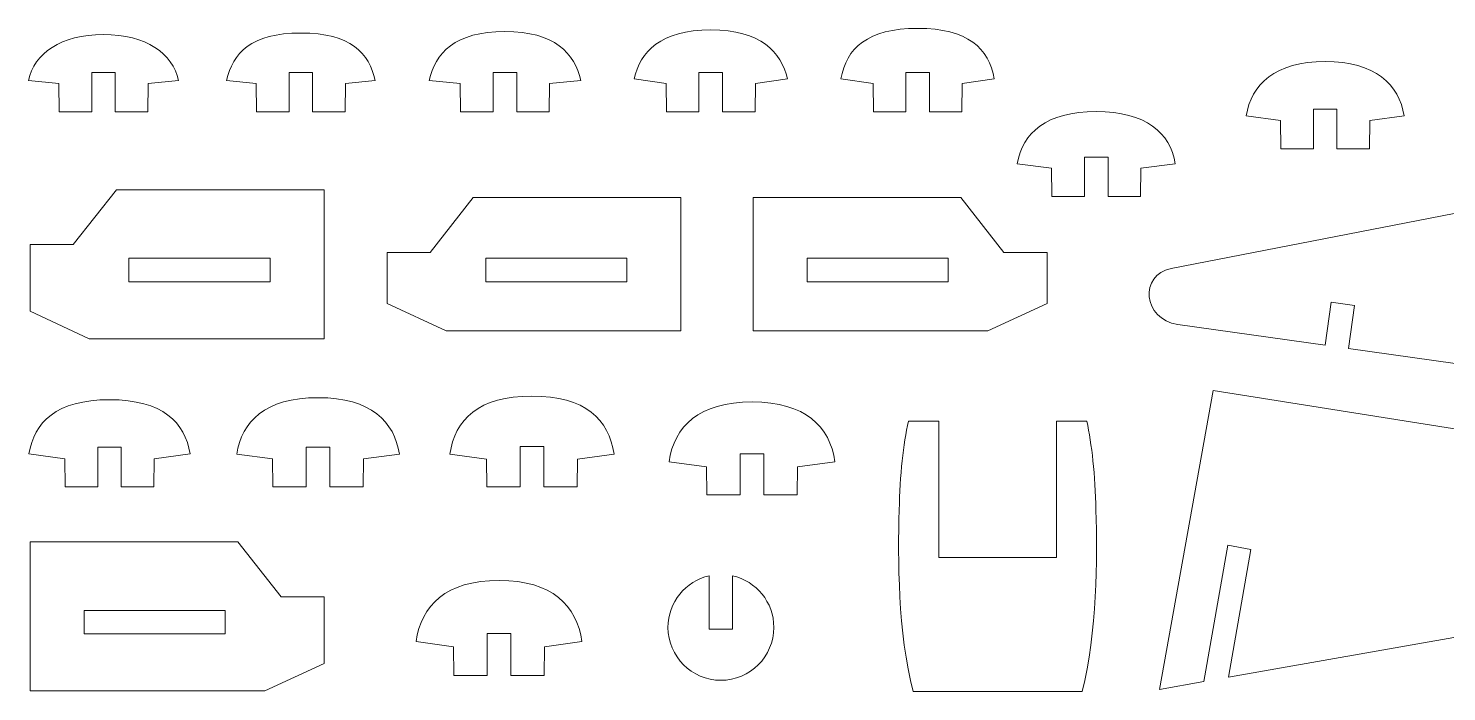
# Model space of a CAD drawing. Header units: millimetres. Extents: x -244 to 244, y -307 to 308.
# Drawn here: x -243.2 to -1.4, y -307.3 to -194.3 of the extents above; entities that cross this region are included whole.
import ezdxf

# ---------------------------------------------------------------- set-up
doc = ezdxf.new("R2010")
doc.units = ezdxf.units.MM
doc.header["$MEASUREMENT"] = 0
doc.layers.add('layer 1', color=7, linetype='Continuous')

msp = doc.modelspace()

# ---------------------------------------------------------------- linework, layer by layer
at = {"layer": 'layer 1', "lineweight": 9}
for points, knots in [([(-230.4069, -195.365), (-237.7296, -195.365), (-242.1744, -198.5313), (-243.2063, -203.186), (-243.2063, -203.186), (-243.2063, -203.186), (-238.0133, -203.7047), (-238.0133, -203.7047), (-238.0133, -203.7047), (-238.0133, -203.7047), (-237.9565, -208.5364), (-237.9565, -208.5364), (-237.9565, -208.5364), (-237.9565, -208.5364), (-232.4112, -208.5364), (-232.4112, -208.5364), (-232.4112, -208.5364), (-232.4112, -208.5364), (-232.4112, -201.7884), (-232.4112, -201.7884), (-232.4112, -201.7884), (-232.4112, -201.7884), (-228.4028, -201.7884), (-228.4028, -201.7884), (-228.4028, -201.7884), (-228.4028, -201.7884), (-228.4028, -208.5364), (-228.4028, -208.5364), (-228.4028, -208.5364), (-228.4028, -208.5364), (-222.8576, -208.5364), (-222.8576, -208.5364), (-222.8576, -208.5364), (-222.8576, -208.5364), (-222.8007, -203.7047), (-222.8007, -203.7047), (-222.8007, -203.7047), (-222.8007, -203.7047), (-217.6078, -203.186), (-217.6078, -203.186), (-217.6078, -203.186), (-218.6398, -198.5313), (-223.0844, -195.365), (-230.4069, -195.365)], [0, 0, 0, 0, 0.08333333, 0.08333333, 0.08333333, 0.08333333, 0.16666667, 0.16666667, 0.16666667, 0.16666667, 0.25, 0.25, 0.25, 0.25, 0.33333333, 0.33333333, 0.33333333, 0.33333333, 0.41666667, 0.41666667, 0.41666667, 0.41666667, 0.5, 0.5, 0.5, 0.5, 0.58333333, 0.58333333, 0.58333333, 0.58333333, 0.66666667, 0.66666667, 0.66666667, 0.66666667, 0.75, 0.75, 0.75, 0.75, 0.83333333, 0.83333333, 0.83333333, 0.83333333, 1, 1, 1, 1]), ([(-196.7517, -195.0978), (-205.2635, -195.0978), (-208.3853, -198.5313), (-209.4175, -203.186), (-209.4175, -203.186), (-209.4175, -203.186), (-204.3583, -203.7047), (-204.3583, -203.7047), (-204.3583, -203.7047), (-204.3583, -203.7047), (-204.3012, -208.5364), (-204.3012, -208.5364), (-204.3012, -208.5364), (-204.3012, -208.5364), (-198.756, -208.5364), (-198.756, -208.5364), (-198.756, -208.5364), (-198.756, -208.5364), (-198.756, -201.7884), (-198.756, -201.7884), (-198.756, -201.7884), (-198.756, -201.7884), (-194.7475, -201.7884), (-194.7475, -201.7884), (-194.7475, -201.7884), (-194.7475, -201.7884), (-194.7475, -208.5364), (-194.7475, -208.5364), (-194.7475, -208.5364), (-194.7475, -208.5364), (-189.2023, -208.5364), (-189.2023, -208.5364), (-189.2023, -208.5364), (-189.2023, -208.5364), (-189.1453, -203.7047), (-189.1453, -203.7047), (-189.1453, -203.7047), (-189.1453, -203.7047), (-184.0863, -203.186), (-184.0863, -203.186), (-184.0863, -203.186), (-185.1184, -198.5313), (-188.2399, -195.0978), (-196.7517, -195.0978)], [0, 0, 0, 0, 0.08333333, 0.08333333, 0.08333333, 0.08333333, 0.16666667, 0.16666667, 0.16666667, 0.16666667, 0.25, 0.25, 0.25, 0.25, 0.33333333, 0.33333333, 0.33333333, 0.33333333, 0.41666667, 0.41666667, 0.41666667, 0.41666667, 0.5, 0.5, 0.5, 0.5, 0.58333333, 0.58333333, 0.58333333, 0.58333333, 0.66666667, 0.66666667, 0.66666667, 0.66666667, 0.75, 0.75, 0.75, 0.75, 0.83333333, 0.83333333, 0.83333333, 0.83333333, 1, 1, 1, 1]), ([(-161.9712, -194.8305), (-170.4835, -194.8305), (-173.8724, -198.5313), (-174.9043, -203.186), (-174.9043, -203.186), (-174.9043, -203.186), (-169.5775, -203.7047), (-169.5775, -203.7047), (-169.5775, -203.7047), (-169.5775, -203.7047), (-169.5211, -208.5364), (-169.5211, -208.5364), (-169.5211, -208.5364), (-169.5211, -208.5364), (-163.9754, -208.5364), (-163.9754, -208.5364), (-163.9754, -208.5364), (-163.9754, -208.5364), (-163.9754, -201.7884), (-163.9754, -201.7884), (-163.9754, -201.7884), (-163.9754, -201.7884), (-159.9669, -201.7884), (-159.9669, -201.7884), (-159.9669, -201.7884), (-159.9669, -201.7884), (-159.9669, -208.5364), (-159.9669, -208.5364), (-159.9669, -208.5364), (-159.9669, -208.5364), (-154.4217, -208.5364), (-154.4217, -208.5364), (-154.4217, -208.5364), (-154.4217, -208.5364), (-154.3653, -203.7047), (-154.3653, -203.7047), (-154.3653, -203.7047), (-154.3653, -203.7047), (-149.0385, -203.186), (-149.0385, -203.186), (-149.0385, -203.186), (-150.0705, -198.5313), (-153.4594, -194.8305), (-161.9712, -194.8305)], [0, 0, 0, 0, 0.08333333, 0.08333333, 0.08333333, 0.08333333, 0.16666667, 0.16666667, 0.16666667, 0.16666667, 0.25, 0.25, 0.25, 0.25, 0.33333333, 0.33333333, 0.33333333, 0.33333333, 0.41666667, 0.41666667, 0.41666667, 0.41666667, 0.5, 0.5, 0.5, 0.5, 0.58333333, 0.58333333, 0.58333333, 0.58333333, 0.66666667, 0.66666667, 0.66666667, 0.66666667, 0.75, 0.75, 0.75, 0.75, 0.83333333, 0.83333333, 0.83333333, 0.83333333, 1, 1, 1, 1]), ([(-126.8932, -194.5632), (-135.4055, -194.5632), (-138.928, -198.264), (-139.9595, -202.9188), (-139.9595, -202.9188), (-139.9595, -202.9188), (-134.4996, -203.7047), (-134.4996, -203.7047), (-134.4996, -203.7047), (-134.4996, -203.7047), (-134.4427, -208.5364), (-134.4427, -208.5364), (-134.4427, -208.5364), (-134.4427, -208.5364), (-128.8975, -208.5364), (-128.8975, -208.5364), (-128.8975, -208.5364), (-128.8975, -208.5364), (-128.8975, -201.7884), (-128.8975, -201.7884), (-128.8975, -201.7884), (-128.8975, -201.7884), (-124.8894, -201.7884), (-124.8894, -201.7884), (-124.8894, -201.7884), (-124.8894, -201.7884), (-124.8894, -208.5364), (-124.8894, -208.5364), (-124.8894, -208.5364), (-124.8894, -208.5364), (-119.3436, -208.5364), (-119.3436, -208.5364), (-119.3436, -208.5364), (-119.3436, -208.5364), (-119.2868, -203.7047), (-119.2868, -203.7047), (-119.2868, -203.7047), (-119.2868, -203.7047), (-113.8268, -202.9188), (-113.8268, -202.9188), (-113.8268, -202.9188), (-114.8589, -198.264), (-118.3813, -194.5632), (-126.8932, -194.5632)], [0, 0, 0, 0, 0.08333333, 0.08333333, 0.08333333, 0.08333333, 0.16666667, 0.16666667, 0.16666667, 0.16666667, 0.25, 0.25, 0.25, 0.25, 0.33333333, 0.33333333, 0.33333333, 0.33333333, 0.41666667, 0.41666667, 0.41666667, 0.41666667, 0.5, 0.5, 0.5, 0.5, 0.58333333, 0.58333333, 0.58333333, 0.58333333, 0.66666667, 0.66666667, 0.66666667, 0.66666667, 0.75, 0.75, 0.75, 0.75, 0.83333333, 0.83333333, 0.83333333, 0.83333333, 1, 1, 1, 1]), ([(-91.6209, -194.2954), (-100.1327, -194.2954), (-103.8119, -197.6909), (-104.6871, -202.9188), (-104.6871, -202.9188), (-104.6871, -202.9188), (-99.2272, -203.7047), (-99.2272, -203.7047), (-99.2272, -203.7047), (-99.2272, -203.7047), (-99.1702, -208.5364), (-99.1702, -208.5364), (-99.1702, -208.5364), (-99.1702, -208.5364), (-93.6251, -208.5364), (-93.6251, -208.5364), (-93.6251, -208.5364), (-93.6251, -208.5364), (-93.6251, -201.7884), (-93.6251, -201.7884), (-93.6251, -201.7884), (-93.6251, -201.7884), (-89.6165, -201.7884), (-89.6165, -201.7884), (-89.6165, -201.7884), (-89.6165, -201.7884), (-89.6165, -208.5364), (-89.6165, -208.5364), (-89.6165, -208.5364), (-89.6165, -208.5364), (-84.0714, -208.5364), (-84.0714, -208.5364), (-84.0714, -208.5364), (-84.0714, -208.5364), (-84.0144, -203.7047), (-84.0144, -203.7047), (-84.0144, -203.7047), (-84.0144, -203.7047), (-78.5545, -202.9188), (-78.5545, -202.9188), (-78.5545, -202.9188), (-79.4298, -197.6909), (-83.109, -194.2954), (-91.6209, -194.2954)], [0, 0, 0, 0, 0.08333333, 0.08333333, 0.08333333, 0.08333333, 0.16666667, 0.16666667, 0.16666667, 0.16666667, 0.25, 0.25, 0.25, 0.25, 0.33333333, 0.33333333, 0.33333333, 0.33333333, 0.41666667, 0.41666667, 0.41666667, 0.41666667, 0.5, 0.5, 0.5, 0.5, 0.58333333, 0.58333333, 0.58333333, 0.58333333, 0.66666667, 0.66666667, 0.66666667, 0.66666667, 0.75, 0.75, 0.75, 0.75, 0.83333333, 0.83333333, 0.83333333, 0.83333333, 1, 1, 1, 1]), ([(-22.1561, -199.9516), (-30.668, -199.9516), (-34.7476, -203.8426), (-35.6234, -209.2009), (-35.6234, -209.2009), (-35.6234, -209.2009), (-29.7621, -210.0066), (-29.7621, -210.0066), (-29.7621, -210.0066), (-29.7621, -210.0066), (-29.7056, -214.8218), (-29.7056, -214.8218), (-29.7056, -214.8218), (-29.7056, -214.8218), (-24.1605, -214.8218), (-24.1605, -214.8218), (-24.1605, -214.8218), (-24.1605, -214.8218), (-24.1605, -208.0423), (-24.1605, -208.0423), (-24.1605, -208.0423), (-24.1605, -208.0423), (-20.1518, -208.0423), (-20.1518, -208.0423), (-20.1518, -208.0423), (-20.1518, -208.0423), (-20.1518, -214.8218), (-20.1518, -214.8218), (-20.1518, -214.8218), (-20.1518, -214.8218), (-14.6062, -214.8218), (-14.6062, -214.8218), (-14.6062, -214.8218), (-14.6062, -214.8218), (-14.5497, -210.0066), (-14.5497, -210.0066), (-14.5497, -210.0066), (-14.5497, -210.0066), (-8.6883, -209.2009), (-8.6883, -209.2009), (-8.6883, -209.2009), (-9.5641, -203.8426), (-13.6438, -199.9516), (-22.1561, -199.9516)], [0, 0, 0, 0, 0.08333333, 0.08333333, 0.08333333, 0.08333333, 0.16666667, 0.16666667, 0.16666667, 0.16666667, 0.25, 0.25, 0.25, 0.25, 0.33333333, 0.33333333, 0.33333333, 0.33333333, 0.41666667, 0.41666667, 0.41666667, 0.41666667, 0.5, 0.5, 0.5, 0.5, 0.58333333, 0.58333333, 0.58333333, 0.58333333, 0.66666667, 0.66666667, 0.66666667, 0.66666667, 0.75, 0.75, 0.75, 0.75, 0.83333333, 0.83333333, 0.83333333, 0.83333333, 1, 1, 1, 1]), ([(-61.1755, -208.4663), (-69.6872, -208.4663), (-73.767, -212.1285), (-74.6428, -217.357), (-74.6428, -217.357), (-74.6428, -217.357), (-68.7818, -218.1428), (-68.7818, -218.1428), (-68.7818, -218.1428), (-68.7818, -218.1428), (-68.7249, -222.974), (-68.7249, -222.974), (-68.7249, -222.974), (-68.7249, -222.974), (-63.1797, -222.974), (-63.1797, -222.974), (-63.1797, -222.974), (-63.1797, -222.974), (-63.1797, -216.2261), (-63.1797, -216.2261), (-63.1797, -216.2261), (-63.1797, -216.2261), (-59.1712, -216.2261), (-59.1712, -216.2261), (-59.1712, -216.2261), (-59.1712, -216.2261), (-59.1712, -222.974), (-59.1712, -222.974), (-59.1712, -222.974), (-59.1712, -222.974), (-53.626, -222.974), (-53.626, -222.974), (-53.626, -222.974), (-53.626, -222.974), (-53.569, -218.1428), (-53.569, -218.1428), (-53.569, -218.1428), (-53.569, -218.1428), (-47.7081, -217.357), (-47.7081, -217.357), (-47.7081, -217.357), (-48.5839, -212.1285), (-52.6637, -208.4663), (-61.1755, -208.4663)], [0, 0, 0, 0, 0.08333333, 0.08333333, 0.08333333, 0.08333333, 0.16666667, 0.16666667, 0.16666667, 0.16666667, 0.25, 0.25, 0.25, 0.25, 0.33333333, 0.33333333, 0.33333333, 0.33333333, 0.41666667, 0.41666667, 0.41666667, 0.41666667, 0.5, 0.5, 0.5, 0.5, 0.58333333, 0.58333333, 0.58333333, 0.58333333, 0.66666667, 0.66666667, 0.66666667, 0.66666667, 0.75, 0.75, 0.75, 0.75, 0.83333333, 0.83333333, 0.83333333, 0.83333333, 1, 1, 1, 1]), ([(70.0171, -212.1953), (70.0171, -212.1953), (80.9399, -262.7607), (80.9399, -262.7607), (80.9399, -262.7607), (80.9399, -262.7607), (73.3504, -261.6941), (73.3504, -261.6941), (73.3504, -261.6941), (73.3504, -261.6941), (68.4477, -238.6288), (68.4477, -238.6288), (68.4477, -238.6288), (68.4477, -238.6288), (64.5266, -239.4623), (64.5266, -239.4623), (64.5266, -239.4623), (64.5266, -239.4623), (69.1263, -261.1003), (69.1263, -261.1003), (69.1263, -261.1003), (69.1263, -261.1003), (-18.2031, -248.8272), (-18.2031, -248.8272), (-18.2031, -248.8272), (-18.2031, -248.8272), (-17.1786, -241.5376), (-17.1786, -241.5376), (-17.1786, -241.5376), (-17.1786, -241.5376), (-21.148, -240.98), (-21.148, -240.98), (-21.148, -240.98), (-21.148, -240.98), (-22.1726, -248.2692), (-22.1726, -248.2692), (-22.1726, -248.2692), (-22.1726, -248.2692), (-47.2747, -244.7415), (-47.2747, -244.7415), (-47.2747, -244.7415), (-53.2946, -243.8953), (-53.8444, -236.2674), (-48.4089, -235.2112), (-48.4089, -235.2112), (-48.4089, -235.2112), (70.0171, -212.1953), (70.0171, -212.1953)], [0, 0, 0, 0, 0.07692308, 0.07692308, 0.07692308, 0.07692308, 0.15384615, 0.15384615, 0.15384615, 0.15384615, 0.23076923, 0.23076923, 0.23076923, 0.23076923, 0.30769231, 0.30769231, 0.30769231, 0.30769231, 0.38461538, 0.38461538, 0.38461538, 0.38461538, 0.46153846, 0.46153846, 0.46153846, 0.46153846, 0.53846154, 0.53846154, 0.53846154, 0.53846154, 0.61538462, 0.61538462, 0.61538462, 0.61538462, 0.69230769, 0.69230769, 0.69230769, 0.69230769, 0.76923077, 0.76923077, 0.76923077, 0.76923077, 0.84615385, 0.84615385, 0.84615385, 0.84615385, 1, 1, 1, 1]), ([(-242.8989, -242.5033), (-242.8989, -242.5033), (-242.8989, -231.1457), (-242.8989, -231.1457), (-242.8989, -231.1457), (-242.8989, -231.1457), (-235.5499, -231.1457), (-235.5499, -231.1457), (-235.5499, -231.1457), (-235.5499, -231.1457), (-228.2007, -221.7924), (-228.2007, -221.7924), (-228.2007, -221.7924), (-216.1752, -221.7924), (-204.8173, -221.7924), (-192.7916, -221.7924), (-192.7916, -221.7924), (-192.7916, -221.7924), (-192.7916, -247.1801), (-192.7916, -247.1801), (-192.7916, -247.1801), (-192.7916, -247.1801), (-232.8205, -247.1801), (-232.8205, -247.1801), (-232.8205, -247.1801), (-232.8205, -247.1801), (-242.8989, -242.5033), (-242.8989, -242.5033)], [0, 0, 0, 0, 0.125, 0.125, 0.125, 0.125, 0.25, 0.25, 0.25, 0.25, 0.375, 0.375, 0.375, 0.375, 0.5, 0.5, 0.5, 0.5, 0.625, 0.625, 0.625, 0.625, 0.75, 0.75, 0.75, 0.75, 1, 1, 1, 1]), ([(-182.0674, -241.1673), (-182.0674, -241.1673), (-182.0674, -232.4817), (-182.0674, -232.4817), (-182.0674, -232.4817), (-182.0674, -232.4817), (-174.7185, -232.4817), (-174.7185, -232.4817), (-174.7185, -232.4817), (-174.7185, -232.4817), (-167.3695, -223.1285), (-167.3695, -223.1285), (-167.3695, -223.1285), (-155.3436, -223.1285), (-143.9856, -223.1285), (-131.9602, -223.1285), (-131.9602, -223.1285), (-131.9602, -223.1285), (-131.9602, -245.8436), (-131.9602, -245.8436), (-131.9602, -245.8436), (-131.9602, -245.8436), (-171.9889, -245.8436), (-171.9889, -245.8436), (-171.9889, -245.8436), (-171.9889, -245.8436), (-182.0674, -241.1673), (-182.0674, -241.1673)], [0, 0, 0, 0, 0.125, 0.125, 0.125, 0.125, 0.25, 0.25, 0.25, 0.25, 0.375, 0.375, 0.375, 0.375, 0.5, 0.5, 0.5, 0.5, 0.625, 0.625, 0.625, 0.625, 0.75, 0.75, 0.75, 0.75, 1, 1, 1, 1]), ([(-79.6471, -245.8436), (-79.6471, -245.8436), (-119.6759, -245.8436), (-119.6759, -245.8436), (-119.6759, -245.8436), (-119.6759, -245.8436), (-119.6759, -223.1285), (-119.6759, -223.1285), (-119.6759, -223.1285), (-107.6506, -223.1285), (-96.2925, -223.1285), (-84.2666, -223.1285), (-84.2666, -223.1285), (-84.2666, -223.1285), (-76.9176, -232.4817), (-76.9176, -232.4817), (-76.9176, -232.4817), (-76.9176, -232.4817), (-69.5686, -232.4817), (-69.5686, -232.4817), (-69.5686, -232.4817), (-69.5686, -232.4817), (-69.5686, -241.1673), (-69.5686, -241.1673), (-69.5686, -241.1673), (-69.5686, -241.1673), (-79.6471, -245.8436), (-79.6471, -245.8436)], [0, 0, 0, 0, 0.125, 0.125, 0.125, 0.125, 0.25, 0.25, 0.25, 0.25, 0.375, 0.375, 0.375, 0.375, 0.5, 0.5, 0.5, 0.5, 0.625, 0.625, 0.625, 0.625, 0.75, 0.75, 0.75, 0.75, 1, 1, 1, 1]), ([(-226.0536, -233.4822), (-226.0536, -233.4822), (-202.0023, -233.4822), (-202.0023, -233.4822), (-202.0023, -233.4822), (-202.0023, -233.4822), (-202.0023, -237.4909), (-202.0023, -237.4909), (-202.0023, -237.4909), (-202.0023, -237.4909), (-226.0536, -237.4909), (-226.0536, -237.4909), (-226.0536, -237.4909), (-226.0536, -237.4909), (-226.0536, -233.4822), (-226.0536, -233.4822)], [0, 0, 0, 0, 0.2, 0.2, 0.2, 0.2, 0.4, 0.4, 0.4, 0.4, 0.6, 0.6, 0.6, 0.6, 1, 1, 1, 1]), ([(-165.2226, -233.4822), (-165.2226, -233.4822), (-141.1708, -233.4822), (-141.1708, -233.4822), (-141.1708, -233.4822), (-141.1708, -233.4822), (-141.1708, -237.4909), (-141.1708, -237.4909), (-141.1708, -237.4909), (-141.1708, -237.4909), (-165.2226, -237.4909), (-165.2226, -237.4909), (-165.2226, -237.4909), (-165.2226, -237.4909), (-165.2226, -233.4822), (-165.2226, -233.4822)], [0, 0, 0, 0, 0.2, 0.2, 0.2, 0.2, 0.4, 0.4, 0.4, 0.4, 0.6, 0.6, 0.6, 0.6, 1, 1, 1, 1]), ([(-86.414, -237.4909), (-86.414, -237.4909), (-110.4652, -237.4909), (-110.4652, -237.4909), (-110.4652, -237.4909), (-110.4652, -237.4909), (-110.4652, -233.4822), (-110.4652, -233.4822), (-110.4652, -233.4822), (-110.4652, -233.4822), (-86.414, -233.4822), (-86.414, -233.4822), (-86.414, -233.4822), (-86.414, -233.4822), (-86.414, -237.4909), (-86.414, -237.4909)], [0, 0, 0, 0, 0.2, 0.2, 0.2, 0.2, 0.4, 0.4, 0.4, 0.4, 0.6, 0.6, 0.6, 0.6, 1, 1, 1, 1]), ([(77.92, -274.8987), (83.3889, -275.7647), (83.1057, -283.407), (77.1195, -284.4626), (77.1195, -284.4626), (77.1195, -284.4626), (52.1553, -288.8644), (52.1553, -288.8644), (52.1553, -288.8644), (52.1553, -288.8644), (50.8772, -281.6152), (50.8772, -281.6152), (50.8772, -281.6152), (50.8772, -281.6152), (46.9292, -282.3114), (46.9292, -282.3114), (46.9292, -282.3114), (46.9292, -282.3114), (48.2074, -289.5606), (48.2074, -289.5606), (48.2074, -289.5606), (48.2074, -289.5606), (-38.64, -304.8742), (-38.64, -304.8742), (-38.64, -304.8742), (-38.64, -304.8742), (-34.7985, -283.0883), (-34.7985, -283.0883), (-34.7985, -283.0883), (-34.7985, -283.0883), (-38.7459, -282.3921), (-38.7459, -282.3921), (-38.7459, -282.3921), (-38.7459, -282.3921), (-42.8411, -305.6148), (-42.8411, -305.6148), (-42.8411, -305.6148), (-42.8411, -305.6148), (-50.3883, -306.9457), (-50.3883, -306.9457), (-50.3883, -306.9457), (-50.3883, -306.9457), (-41.2373, -256.0299), (-41.2373, -256.0299), (-41.2373, -256.0299), (-41.2373, -256.0299), (77.92, -274.8987), (77.92, -274.8987)], [0, 0, 0, 0, 0.07692308, 0.07692308, 0.07692308, 0.07692308, 0.15384615, 0.15384615, 0.15384615, 0.15384615, 0.23076923, 0.23076923, 0.23076923, 0.23076923, 0.30769231, 0.30769231, 0.30769231, 0.30769231, 0.38461538, 0.38461538, 0.38461538, 0.38461538, 0.46153846, 0.46153846, 0.46153846, 0.46153846, 0.53846154, 0.53846154, 0.53846154, 0.53846154, 0.61538462, 0.61538462, 0.61538462, 0.61538462, 0.69230769, 0.69230769, 0.69230769, 0.69230769, 0.76923077, 0.76923077, 0.76923077, 0.76923077, 0.84615385, 0.84615385, 0.84615385, 0.84615385, 1, 1, 1, 1]), ([(-229.3713, -257.5783), (-238.4609, -257.5783), (-242.2304, -261.4691), (-243.106, -266.8274), (-243.106, -266.8274), (-243.106, -266.8274), (-236.9778, -267.633), (-236.9778, -267.633), (-236.9778, -267.633), (-236.9778, -267.633), (-236.9208, -272.4482), (-236.9208, -272.4482), (-236.9208, -272.4482), (-236.9208, -272.4482), (-231.3756, -272.4482), (-231.3756, -272.4482), (-231.3756, -272.4482), (-231.3756, -272.4482), (-231.3756, -265.6688), (-231.3756, -265.6688), (-231.3756, -265.6688), (-231.3756, -265.6688), (-227.367, -265.6688), (-227.367, -265.6688), (-227.367, -265.6688), (-227.367, -265.6688), (-227.367, -272.4482), (-227.367, -272.4482), (-227.367, -272.4482), (-227.367, -272.4482), (-221.8219, -272.4482), (-221.8219, -272.4482), (-221.8219, -272.4482), (-221.8219, -272.4482), (-221.765, -267.633), (-221.765, -267.633), (-221.765, -267.633), (-221.765, -267.633), (-215.6367, -266.8274), (-215.6367, -266.8274), (-215.6367, -266.8274), (-216.5123, -261.4691), (-220.2818, -257.5783), (-229.3713, -257.5783)], [0, 0, 0, 0, 0.08333333, 0.08333333, 0.08333333, 0.08333333, 0.16666667, 0.16666667, 0.16666667, 0.16666667, 0.25, 0.25, 0.25, 0.25, 0.33333333, 0.33333333, 0.33333333, 0.33333333, 0.41666667, 0.41666667, 0.41666667, 0.41666667, 0.5, 0.5, 0.5, 0.5, 0.58333333, 0.58333333, 0.58333333, 0.58333333, 0.66666667, 0.66666667, 0.66666667, 0.66666667, 0.75, 0.75, 0.75, 0.75, 0.83333333, 0.83333333, 0.83333333, 0.83333333, 1, 1, 1, 1]), ([(-193.8278, -257.2394), (-202.9175, -257.2394), (-206.8204, -261.3558), (-207.6961, -266.8361), (-207.6961, -266.8361), (-207.6961, -266.8361), (-201.5678, -267.66), (-201.5678, -267.66), (-201.5678, -267.66), (-201.5678, -267.66), (-201.5111, -272.4482), (-201.5111, -272.4482), (-201.5111, -272.4482), (-201.5111, -272.4482), (-195.8321, -272.4482), (-195.8321, -272.4482), (-195.8321, -272.4482), (-195.8321, -272.4482), (-195.8321, -265.6511), (-195.8321, -265.6511), (-195.8321, -265.6511), (-195.8321, -265.6511), (-191.8236, -265.6511), (-191.8236, -265.6511), (-191.8236, -265.6511), (-191.8236, -265.6511), (-191.8236, -272.4482), (-191.8236, -272.4482), (-191.8236, -272.4482), (-191.8236, -272.4482), (-186.1448, -272.4482), (-186.1448, -272.4482), (-186.1448, -272.4482), (-186.1448, -272.4482), (-186.0878, -267.66), (-186.0878, -267.66), (-186.0878, -267.66), (-186.0878, -267.66), (-179.9595, -266.8361), (-179.9595, -266.8361), (-179.9595, -266.8361), (-180.8354, -261.3558), (-184.7386, -257.2394), (-193.8278, -257.2394)], [0, 0, 0, 0, 0.08333333, 0.08333333, 0.08333333, 0.08333333, 0.16666667, 0.16666667, 0.16666667, 0.16666667, 0.25, 0.25, 0.25, 0.25, 0.33333333, 0.33333333, 0.33333333, 0.33333333, 0.41666667, 0.41666667, 0.41666667, 0.41666667, 0.5, 0.5, 0.5, 0.5, 0.58333333, 0.58333333, 0.58333333, 0.58333333, 0.66666667, 0.66666667, 0.66666667, 0.66666667, 0.75, 0.75, 0.75, 0.75, 0.83333333, 0.83333333, 0.83333333, 0.83333333, 1, 1, 1, 1]), ([(-157.364, -256.9702), (-166.4537, -256.9702), (-170.49, -260.9202), (-171.3659, -266.8728), (-171.3659, -266.8728), (-171.3659, -266.8728), (-165.104, -267.7113), (-165.104, -267.7113), (-165.104, -267.7113), (-165.104, -267.7113), (-165.047, -272.4482), (-165.047, -272.4482), (-165.047, -272.4482), (-165.047, -272.4482), (-159.3682, -272.4482), (-159.3682, -272.4482), (-159.3682, -272.4482), (-159.3682, -272.4482), (-159.3682, -265.5306), (-159.3682, -265.5306), (-159.3682, -265.5306), (-159.3682, -265.5306), (-155.3596, -265.5306), (-155.3596, -265.5306), (-155.3596, -265.5306), (-155.3596, -265.5306), (-155.3596, -272.4482), (-155.3596, -272.4482), (-155.3596, -272.4482), (-155.3596, -272.4482), (-149.6808, -272.4482), (-149.6808, -272.4482), (-149.6808, -272.4482), (-149.6808, -272.4482), (-149.6238, -267.7113), (-149.6238, -267.7113), (-149.6238, -267.7113), (-149.6238, -267.7113), (-143.362, -266.8728), (-143.362, -266.8728), (-143.362, -266.8728), (-144.2378, -260.9202), (-148.2742, -256.9702), (-157.364, -256.9702)], [0, 0, 0, 0, 0.08333333, 0.08333333, 0.08333333, 0.08333333, 0.16666667, 0.16666667, 0.16666667, 0.16666667, 0.25, 0.25, 0.25, 0.25, 0.33333333, 0.33333333, 0.33333333, 0.33333333, 0.41666667, 0.41666667, 0.41666667, 0.41666667, 0.5, 0.5, 0.5, 0.5, 0.58333333, 0.58333333, 0.58333333, 0.58333333, 0.66666667, 0.66666667, 0.66666667, 0.66666667, 0.75, 0.75, 0.75, 0.75, 0.83333333, 0.83333333, 0.83333333, 0.83333333, 1, 1, 1, 1]), ([(-119.8496, -257.9679), (-128.9394, -257.9679), (-133.1093, -262.1107), (-133.9852, -268.1491), (-133.9852, -268.1491), (-133.9852, -268.1491), (-127.5896, -268.9997), (-127.5896, -268.9997), (-127.5896, -268.9997), (-127.5896, -268.9997), (-127.5327, -273.805), (-127.5327, -273.805), (-127.5327, -273.805), (-127.5327, -273.805), (-121.854, -273.805), (-121.854, -273.805), (-121.854, -273.805), (-121.854, -273.805), (-121.854, -266.7877), (-121.854, -266.7877), (-121.854, -266.7877), (-121.854, -266.7877), (-117.8453, -266.7877), (-117.8453, -266.7877), (-117.8453, -266.7877), (-117.8453, -266.7877), (-117.8453, -273.805), (-117.8453, -273.805), (-117.8453, -273.805), (-117.8453, -273.805), (-112.1665, -273.805), (-112.1665, -273.805), (-112.1665, -273.805), (-112.1665, -273.805), (-112.1095, -268.9997), (-112.1095, -268.9997), (-112.1095, -268.9997), (-112.1095, -268.9997), (-105.714, -268.1491), (-105.714, -268.1491), (-105.714, -268.1491), (-106.5898, -262.1107), (-110.7603, -257.9679), (-119.8496, -257.9679)], [0, 0, 0, 0, 0.08333333, 0.08333333, 0.08333333, 0.08333333, 0.16666667, 0.16666667, 0.16666667, 0.16666667, 0.25, 0.25, 0.25, 0.25, 0.33333333, 0.33333333, 0.33333333, 0.33333333, 0.41666667, 0.41666667, 0.41666667, 0.41666667, 0.5, 0.5, 0.5, 0.5, 0.58333333, 0.58333333, 0.58333333, 0.58333333, 0.66666667, 0.66666667, 0.66666667, 0.66666667, 0.75, 0.75, 0.75, 0.75, 0.83333333, 0.83333333, 0.83333333, 0.83333333, 1, 1, 1, 1]), ([(-92.3963, -307.3278), (-95.0102, -297.28), (-94.9875, -284.5848), (-94.7715, -276.4143), (-94.7715, -276.4143), (-94.6116, -270.366), (-94.0886, -265.1372), (-93.1922, -261.2292), (-93.1922, -261.2292), (-93.1922, -261.2292), (-88.0183, -261.2292), (-88.0183, -261.2292), (-88.0183, -261.2292), (-88.0183, -261.2292), (-88.0183, -284.4748), (-88.0183, -284.4748), (-88.0183, -284.4748), (-88.0183, -284.4748), (-67.9752, -284.4748), (-67.9752, -284.4748), (-67.9752, -284.4748), (-67.9752, -284.4748), (-67.9752, -261.2292), (-67.9752, -261.2292), (-67.9752, -261.2292), (-67.9752, -261.2292), (-62.8014, -261.2292), (-62.8014, -261.2292), (-62.8014, -261.2292), (-61.9049, -265.1372), (-61.3825, -270.366), (-61.2221, -276.4143), (-61.2221, -276.4143), (-61.0061, -284.5848), (-60.9834, -297.28), (-63.5971, -307.3278), (-63.5971, -307.3278), (-63.5971, -307.3278), (-92.3963, -307.3278), (-92.3963, -307.3278)], [0, 0, 0, 0, 0.09090909, 0.09090909, 0.09090909, 0.09090909, 0.18181818, 0.18181818, 0.18181818, 0.18181818, 0.27272727, 0.27272727, 0.27272727, 0.27272727, 0.36363636, 0.36363636, 0.36363636, 0.36363636, 0.45454545, 0.45454545, 0.45454545, 0.45454545, 0.54545455, 0.54545455, 0.54545455, 0.54545455, 0.63636364, 0.63636364, 0.63636364, 0.63636364, 0.72727273, 0.72727273, 0.72727273, 0.72727273, 0.81818182, 0.81818182, 0.81818182, 0.81818182, 1, 1, 1, 1]), ([(-202.8702, -307.1847), (-202.8702, -307.1847), (-242.8989, -307.1847), (-242.8989, -307.1847), (-242.8989, -307.1847), (-242.8989, -307.1847), (-242.8989, -281.7969), (-242.8989, -281.7969), (-242.8989, -281.7969), (-230.8731, -281.7969), (-219.5154, -281.7969), (-207.4898, -281.7969), (-207.4898, -281.7969), (-207.4898, -281.7969), (-200.1408, -291.1504), (-200.1408, -291.1504), (-200.1408, -291.1504), (-200.1408, -291.1504), (-192.7916, -291.1504), (-192.7916, -291.1504), (-192.7916, -291.1504), (-192.7916, -291.1504), (-192.7916, -302.5079), (-192.7916, -302.5079), (-192.7916, -302.5079), (-192.7916, -302.5079), (-202.8702, -307.1847), (-202.8702, -307.1847)], [0, 0, 0, 0, 0.125, 0.125, 0.125, 0.125, 0.25, 0.25, 0.25, 0.25, 0.375, 0.375, 0.375, 0.375, 0.5, 0.5, 0.5, 0.5, 0.625, 0.625, 0.625, 0.625, 0.75, 0.75, 0.75, 0.75, 1, 1, 1, 1]), ([(-123.1533, -287.5786), (-119.1375, -288.4904), (-116.1384, -292.0826), (-116.1384, -296.3741), (-116.1384, -296.3741), (-116.1384, -301.3545), (-120.1771, -305.3934), (-125.1576, -305.3934), (-125.1576, -305.3934), (-130.138, -305.3934), (-134.1772, -301.3545), (-134.1772, -296.3741), (-134.1772, -296.3741), (-134.1772, -292.0826), (-131.178, -288.4904), (-127.1618, -287.5786), (-127.1618, -287.5786), (-127.1618, -287.5786), (-127.1618, -296.7081), (-127.1618, -296.7081), (-127.1618, -296.7081), (-127.1618, -296.7081), (-123.1533, -296.7081), (-123.1533, -296.7081), (-123.1533, -296.7081), (-123.1533, -296.7081), (-123.1533, -287.5786), (-123.1533, -287.5786)], [0, 0, 0, 0, 0.125, 0.125, 0.125, 0.125, 0.25, 0.25, 0.25, 0.25, 0.375, 0.375, 0.375, 0.375, 0.5, 0.5, 0.5, 0.5, 0.625, 0.625, 0.625, 0.625, 0.75, 0.75, 0.75, 0.75, 1, 1, 1, 1]), ([(-162.9797, -288.3922), (-172.0695, -288.3922), (-176.2399, -292.6271), (-177.1152, -298.7999), (-177.1152, -298.7999), (-177.1152, -298.7999), (-170.7197, -299.6696), (-170.7197, -299.6696), (-170.7197, -299.6696), (-170.7197, -299.6696), (-170.6628, -304.5819), (-170.6628, -304.5819), (-170.6628, -304.5819), (-170.6628, -304.5819), (-164.9839, -304.5819), (-164.9839, -304.5819), (-164.9839, -304.5819), (-164.9839, -304.5819), (-164.9839, -297.4082), (-164.9839, -297.4082), (-164.9839, -297.4082), (-164.9839, -297.4082), (-160.9754, -297.4082), (-160.9754, -297.4082), (-160.9754, -297.4082), (-160.9754, -297.4082), (-160.9754, -304.5819), (-160.9754, -304.5819), (-160.9754, -304.5819), (-160.9754, -304.5819), (-155.2965, -304.5819), (-155.2965, -304.5819), (-155.2965, -304.5819), (-155.2965, -304.5819), (-155.2401, -299.6696), (-155.2401, -299.6696), (-155.2401, -299.6696), (-155.2401, -299.6696), (-148.8445, -298.7999), (-148.8445, -298.7999), (-148.8445, -298.7999), (-149.7199, -292.6271), (-153.8904, -288.3922), (-162.9797, -288.3922)], [0, 0, 0, 0, 0.08333333, 0.08333333, 0.08333333, 0.08333333, 0.16666667, 0.16666667, 0.16666667, 0.16666667, 0.25, 0.25, 0.25, 0.25, 0.33333333, 0.33333333, 0.33333333, 0.33333333, 0.41666667, 0.41666667, 0.41666667, 0.41666667, 0.5, 0.5, 0.5, 0.5, 0.58333333, 0.58333333, 0.58333333, 0.58333333, 0.66666667, 0.66666667, 0.66666667, 0.66666667, 0.75, 0.75, 0.75, 0.75, 0.83333333, 0.83333333, 0.83333333, 0.83333333, 1, 1, 1, 1]), ([(-209.6368, -297.4953), (-209.6368, -297.4953), (-233.6881, -297.4953), (-233.6881, -297.4953), (-233.6881, -297.4953), (-233.6881, -297.4953), (-233.6881, -293.4865), (-233.6881, -293.4865), (-233.6881, -293.4865), (-233.6881, -293.4865), (-209.6368, -293.4865), (-209.6368, -293.4865), (-209.6368, -293.4865), (-209.6368, -293.4865), (-209.6368, -297.4953), (-209.6368, -297.4953)], [0, 0, 0, 0, 0.2, 0.2, 0.2, 0.2, 0.4, 0.4, 0.4, 0.4, 0.6, 0.6, 0.6, 0.6, 1, 1, 1, 1])]:
    msp.add_open_spline(points, degree=3, knots=knots, dxfattribs=at)

doc.saveas('drawing.dxf')
